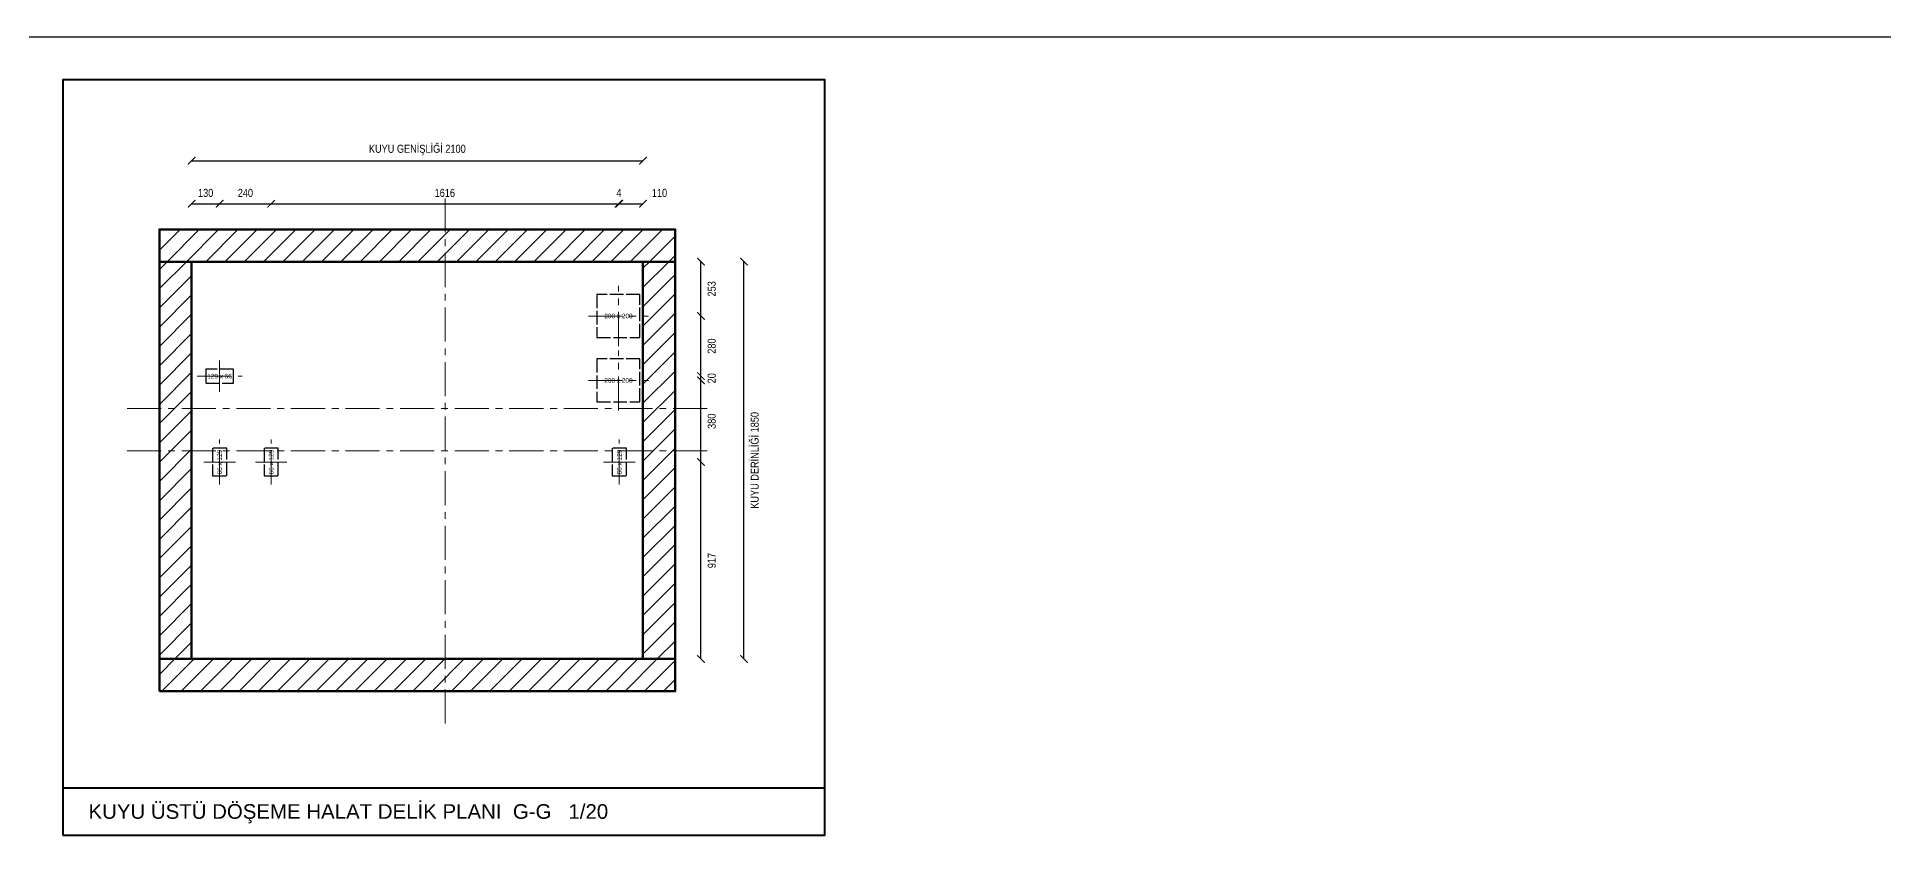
# Model space of a CAD drawing. Header units: millimetres. Extents: x -4216 to -974, y 1159 to 1759.
# Drawn here: x -3024.3 to -2594.8, y 1573.6 to 1759.4 of the extents above; entities that cross this region are included whole.
import ezdxf
from ezdxf.enums import TextEntityAlignment as Align

# ---------------------------------------------------------------- set-up
doc = ezdxf.new("R2010")
doc.units = ezdxf.units.MM
doc.linetypes.add('CENTER', pattern=[5.08, 3.175, -0.635, 0.635, -0.635])
doc.linetypes.add('DASHED', pattern=[1.524, 1.27, -0.254])
for name, color, linetype, lineweight in [('CERCEVE', 7, 'Continuous', 40), ('DELIK', 5, 'DASHED', 30), ('EKSEN', 1, 'CENTER', 13), ('KUYU-DUVAR', 7, 'Continuous', 50), ('KUYU-IC', 7, 'Continuous', 25), ('OLCU', 5, 'Continuous', 13), ('t-çap', 7, 'Continuous', 25), ('TARAMA', 8, 'Continuous', 13), ('YAZI', 7, 'Continuous', 0)]:
    doc.layers.add(name, color=color, linetype=linetype, lineweight=lineweight)
doc.styles.add('ASANSOR', font='arial.ttf')
doc.styles.add('OpenSansCondensed-Light', font='OpenSansCondensed-Light.ttf')
doc.dimstyles.new('EZDXF', dxfattribs={"dimtxt": 0.25, "dimasz": 0.175, "dimexe": 0.375, "dimexo": 0.125, "dimgap": 0.1, "dimtad": 1, "dimlfac": 100, "dimzin": 12, "dimdsep": 46, "dimtxsty": 'OpenSansCondensed-Light', "dimblk": 'ARCHTICK', "dimcen": 2.5, "dimazin": 3, "dimtfac": 0.5, "dimtmove": 2, "dimatfit": 3})

# ---------------------------------------------------------------- blocks, each defined once
blk = doc.blocks.new('_ARCHTICK')
at = {"color": 0, "linetype": 'BYBLOCK', "const_width": 0.15}
blk.add_lwpolyline([(-0.5, -0.5), (0.5, 0.5)], dxfattribs=at)
blk = doc.blocks.new('*D154')
at = {"color": 0}
blk.add_line((2370, 0), (2370, 917), dxfattribs=at)
at = {"layer": 'Defpoints'}
for p in [(0, 917), (0, 0), (2370, 0)]:
    blk.add_point(p, dxfattribs=at)
at = {"layer": 'OLCU', "color": 0, "xscale": 35, "yscale": 35}
for p, rotation in [((2370, 917), 90), ((2370, 0), 270)]:
    blk.add_blockref('_ARCHTICK', p, dxfattribs=dict(at, rotation=rotation))
at = {"layer": 'OLCU', "color": 5, "insert": (2420, 458.5), "char_height": 37.23, "attachment_point": 5, "rotation": 90, "style": 'OpenSansCondensed-Light'}
blk.add_mtext('917', dxfattribs=at)
blk = doc.blocks.new('*D158')
at = {"color": 0}
blk.add_line((2370, 1597), (2370, 1850), dxfattribs=at)
at = {"layer": 'Defpoints'}
for p in [(0, 1850), (0, 1597), (2370, 1597)]:
    blk.add_point(p, dxfattribs=at)
at = {"layer": 'OLCU', "color": 0, "xscale": 35, "yscale": 35}
for p, rotation in [((2370, 1850), 90), ((2370, 1597), 270)]:
    blk.add_blockref('_ARCHTICK', p, dxfattribs=dict(at, rotation=rotation))
at = {"layer": 'OLCU', "color": 5, "insert": (2420, 1723.5), "char_height": 37.23, "attachment_point": 5, "rotation": 90, "style": 'OpenSansCondensed-Light'}
blk.add_mtext('253', dxfattribs=at)
blk = doc.blocks.new('CIZIM_DELIK_PLANI', base_point=(-600, -820))
at = {"layer": 'TARAMA'}
h = blk.add_hatch(dxfattribs=at)
h.set_pattern_fill('ANSI31', scale=20)
h.paths.add_polyline_path([(-150, 1850), (2250, 1850), (2250, 2000), (-150, 2000)])
h = blk.add_hatch(dxfattribs=at)
h.set_pattern_fill('ANSI31', scale=20)
h.paths.add_polyline_path([(-150, 0), (0, 0), (0, 1850), (-150, 1850)])
h = blk.add_hatch(dxfattribs=at)
h.set_pattern_fill('ANSI31', scale=20)
h.paths.add_polyline_path([(2100, 0), (2250, 0), (2250, 1850), (2100, 1850)])
h = blk.add_hatch(dxfattribs=at)
h.set_pattern_fill('ANSI31', scale=20)
h.paths.add_polyline_path([(-150, -150), (2250, -150), (2250, 0), (-150, 0)])
at = {"layer": 'CERCEVE', "ltscale": 50}
blk.add_line((-600, -600), (2946, -600), dxfattribs=at)
blk.add_lwpolyline([(-600, -820), (2946, -820), (2946, 2696), (-600, 2696)], close=True, dxfattribs=at)
at = {"layer": 'DELIK', "ltscale": 50}
for points in [[(1886, 1497), (2086, 1497), (2086, 1697), (1886, 1697)], [(1886, 1197), (2086, 1197), (2086, 1397), (1886, 1397)], [(65.55, 1283.75), (194.45, 1283.75), (194.45, 1350.25), (65.55, 1350.25)], [(96.75, 852.55), (163.25, 852.55), (163.25, 981.45), (96.75, 981.45)], [(336.75, 852.55), (403.25, 852.55), (403.25, 981.45), (336.75, 981.45)], [(1956.75, 852.55), (2023.25, 852.55), (2023.25, 981.45), (1956.75, 981.45)]]:
    blk.add_lwpolyline(points, close=True, dxfattribs=at)
at = {"layer": 'EKSEN', "linetype": 'CENTER', "ltscale": 50}
for p, q in [((1180, -300), (1180, 2150)), ((1986, 1457), (1986, 1737)), ((1846, 1597), (2126, 1597)), ((130, 1243.75), (130, 1390.25)), ((1986, 1157), (1986, 1437)), ((25.55, 1317), (234.45, 1317)), ((1846, 1297), (2126, 1297)), ((-300, 1167), (2400, 1167)), ((-300, 970), (2400, 970)), ((130, 812.55), (130, 1021.45)), ((370, 812.55), (370, 1021.45)), ((1990, 812.55), (1990, 1021.45)), ((56.75, 917), (203.25, 917)), ((296.75, 917), (443.25, 917)), ((1916.75, 917), (2063.25, 917))]:
    blk.add_line(p, q, dxfattribs=at)
at = {"layer": 'KUYU-DUVAR', "ltscale": 50}
for points in [[(-150, 1850), (2250, 1850), (2250, 2000), (-150, 2000)], [(-150, 0), (0, 0), (0, 1850), (-150, 1850)], [(2100, 0), (2250, 0), (2250, 1850), (2100, 1850)], [(-150, -150), (2250, -150), (2250, 0), (-150, 0)]]:
    blk.add_lwpolyline(points, close=True, dxfattribs=at)
at = {"layer": 'KUYU-IC', "ltscale": 50}
blk.add_lwpolyline([(0, 0), (2100, 0), (2100, 1850), (0, 1850)], close=True, dxfattribs=at)
at = {"layer": 'TARAMA', "ltscale": 50}
for points in [[(-150, 1850), (2250, 1850), (2250, 2000), (-150, 2000)], [(-150, 0), (0, 0), (0, 1850), (-150, 1850)], [(2100, 0), (2250, 0), (2250, 1850), (2100, 1850)], [(-150, -150), (2250, -150), (2250, 0), (-150, 0)]]:
    blk.add_lwpolyline(points, close=True, dxfattribs=at)
at = {"layer": 'CERCEVE', "style": 'ASANSOR'}
blk.add_text('KUYU ÜSTÜ DÖŞEME HALAT DELİK PLANI  G-G   1/20', height=68.02, dxfattribs=at).set_placement((-480, -710), align=Align.MIDDLE_LEFT)
at = {"layer": 'YAZI', "style": 'ASANSOR'}
for s, p in [('200 x 200', (1986, 1597)), ('129 x 66', (130, 1317)), ('200 x 200', (1986, 1297))]:
    blk.add_text(s, height=21.48, dxfattribs=at).set_placement(p, align=Align.MIDDLE_CENTER)
for p in [(130, 917), (370, 917), (1990, 917)]:
    blk.add_text('66 x 129', height=21.48, rotation=90, dxfattribs=at).set_placement(p, align=Align.MIDDLE_CENTER)
at = {"layer": 'OLCU'}
for base, p1, p2, location, text in [((0, 2320), (0, 0), (2100, 0), (1050, 2370), 'KUYU GENİŞLİĞİ 2100'), ((0, 2120), (0, 0), (130, 0), (65, 2170), '130'), ((130, 2120), (130, 0), (370, 0), (250, 2170), '240'), ((370, 2120), (370, 0), (1986, 0), (1178, 2170), '1616'), ((1986, 2120), (1986, 0), (1990, 0), (1988, 2170), '4'), ((1990, 2120), (1990, 0), (2100, 0), (2176.8, 2170), '110')]:
    blk.add_linear_dim(base=base, p1=p1, p2=p2, location=location, text=text, dimstyle='EZDXF', override={"dimtxt": 37.232, "dimasz": 35, "dimexe": 30, "dimexo": 25, "dimgap": 15, "dimse1": 1, "dimse2": 1, "dimclrt": 5, "dimtmove": 2}, dxfattribs=at).render()
for base, p1, p2, text, picture, middle in [((2370, 1597), (0, 1597), (0, 1850), '253', '*D158', (2420, 1723.5)), ((2370, 0), (0, 0), (0, 917), '917', '*D154', (2420, 458.5))]:
    dim = blk.add_linear_dim(base=base, p1=p1, p2=p2, angle=90, text=text, dimstyle='EZDXF', override={"dimtxt": 37.232, "dimasz": 35, "dimexe": 30, "dimexo": 25, "dimgap": 15, "dimse1": 1, "dimse2": 1, "dimclrt": 5, "dimtmove": 2}, dxfattribs=at)
    dim.commit()
    dim.dimension.update_dxf_attribs({"geometry": picture, "text_midpoint": middle, "dimtype": 160, "text_rotation": 90})
for base, p1, p2, location, text in [((2570, 0), (0, 0), (0, 1850), (2620, 925), 'KUYU DERİNLİĞİ 1850'), ((2370, 1317), (0, 1317), (0, 1597), (2420, 1457), '280'), ((2370, 1297), (0, 1297), (0, 1317), (2420, 1307), '20'), ((2370, 917), (0, 917), (0, 1297), (2420, 1107), '380')]:
    blk.add_linear_dim(base=base, p1=p1, p2=p2, angle=90, location=location, text=text, text_rotation=90, dimstyle='EZDXF', override={"dimtxt": 37.232, "dimasz": 35, "dimexe": 30, "dimexo": 25, "dimgap": 15, "dimse1": 1, "dimse2": 1, "dimclrt": 5, "dimtmove": 2}, dxfattribs=at).render()

msp = doc.modelspace()

# ---------------------------------------------------------------- linework, layer by layer
at = {"layer": 't-çap'}
msp.add_line((-4215.84, 1759.43), (-973.82, 1759.43), dxfattribs=at)

# ---------------------------------------------------------------- block references
at = {"xscale": 0.05, "yscale": 0.05}
msp.add_blockref('CIZIM_DELIK_PLANI', (-3018.35, 1573.6), dxfattribs=at)

doc.saveas('drawing.dxf')
